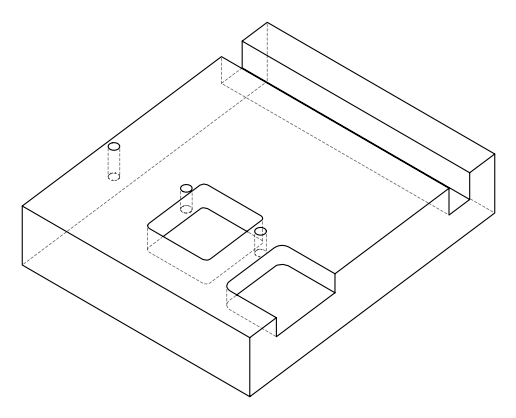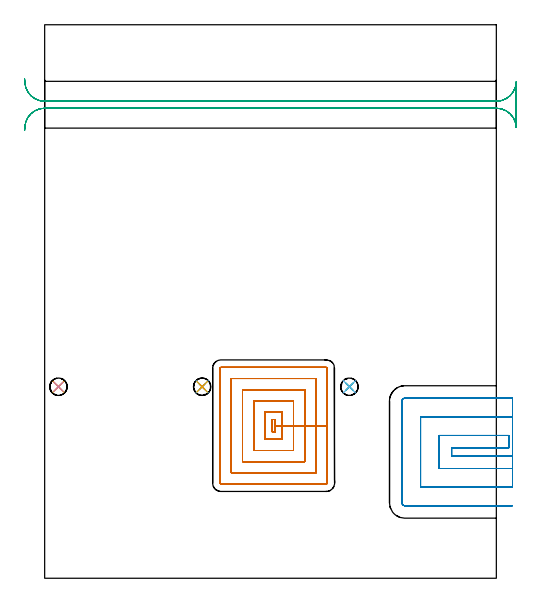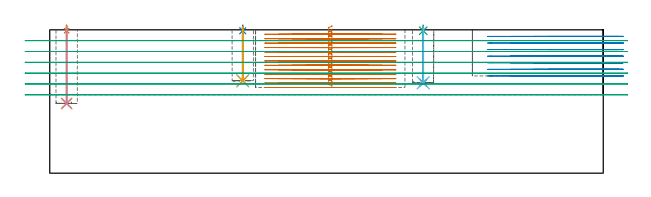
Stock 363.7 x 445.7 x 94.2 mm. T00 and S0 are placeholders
(PLAN: 15 operations, 10 tool changes, 56.7 min)
(1 SPOT_DRILL | STEP1POCKET | NXT0321_9005460120000 | 0.03 min | 1 mm3)
(2 SPOT_DRILL_1 | STEP1POCKET_1 | NXT0321_9005460120000 | 0.03 min | 2 mm3)
(3 SPOT_DRILL_2 | STEP1POCKET_2 | NXT0321_9005460120000 | 0.03 min | 2 mm3)
(4 DRILL_BLIND_HOLE_INTO_CENTER | STEP1POCKET | UGT0301_480 | 0.2 min | 2626 mm3)
(5 DRILL_TO_ENLARGE_BLIND_HOLE | STEP1POCKET | UGT0301_374 | 0.2 min | 3775 mm3)
(6 DRILL_BLIND_HOLE_INTO_CENTER_1 | STEP1POCKET_1 | UGT0301_480 | 0.14 min | 1787 mm3)
(7 DRILL_TO_ENLARGE_BLIND_HOLE_1 | STEP1POCKET_1 | UGT0301_374 | 0.14 min | 2642 mm3)
(8 DRILL_BLIND_HOLE_INTO_CENTER_2 | STEP1POCKET_2 | UGT0301_480 | 0.15 min | 1860 mm3)
(9 DRILL_TO_ENLARGE_BLIND_HOLE_2 | STEP1POCKET_2 | UGT0301_374 | 0.15 min | 2741 mm3)
(10 BORE_BLIND_HOLE | STEP1POCKET | UGT0332_064 | 0.2 min | 1027 mm3)
(11 BORE_BLIND_HOLE_1 | STEP1POCKET_1 | UGT0332_064 | 0.14 min | 706 mm3)
(12 BORE_BLIND_HOLE_2 | STEP1POCKET_2 | UGT0332_064 | 0.15 min | 739 mm3)
(13 MILL_RECTANGULAR_POCKET | POCKET_RECTANGULAR_STRAIGHT | NXT0201_011 | Follow Part, ap 3, ae 75% | 31.04 min | 392360 mm3)
(14 MILL_SLOT | SLOT_PARTIAL_RECTANGULAR | UGT0201_094 | Follow Part, ap 5, ae 75% | 13.54 min | 275859 mm3)
(15 MILL_RECTANGULAR_SLOT | SLOT_RECTANGULAR | UGT0201_004 | Follow Part, ap 8, ae 75% | 10.51 min | 584035 mm3)
(TOOL NXT0321_9005460120000 | NC Spot Drill, 142deg, 12mm, Carbide, Uncoated | D12 PA142 FL30 Z2)
(TOOL UGT0301_480 | Carbide Drill 8.5 mm | D8.5 PA118 FL75 Z2)
(TOOL UGT0301_374 | Twist Drill Flat Bottom 13 mm | D13 PA180 FL101 Z2)
(TOOL UGT0332_064 | 14 mm Boring Bar Slip Fit | D14)
(TOOL NXT0201_011 | ENDMILL 12mm [2P460-1200-NA 1630] | D12 FL38 Z6)
(TOOL UGT0201_094 | End mill 20 mm | D20 FL38 Z4)
(TOOL UGT0201_004 | End Mill 32 mm | D32 FL53 Z6)
(OP 1 SPOT_DRILL)
G17 G21 G94 G90
T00 M6
G54
G17 G0 G90 X11.1 Y154.2 S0 M3
G43 Z104.2 H0
G94 G81 G98 Z93.593 F250. R97.2
G80
M5
M2
(OP 2 SPOT_DRILL_1)
G17 G21 G94 G90
T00 M6
G54
G17 G0 G90 X126.8 Y154.2 S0 M3
G43 Z104.2 H0
G94 G81 G98 Z93.593 F250. R97.2
G80
M5
M2
(OP 3 SPOT_DRILL_2)
G17 G21 G94 G90
T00 M6
G54
G17 G0 G90 X245.4 Y154.2 S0 M3
G43 Z104.2 H0
G94 G81 G98 Z93.593 F250. R97.2
G80
M5
M2
(OP 4 DRILL_BLIND_HOLE_INTO_CENTER)
G17 G21 G94 G90
T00 M6
G54
G17 G0 G90 X11.1 Y154.2 S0 M3
G43 Z104.2 H0
G94 G81 G98 Z45.8 F250. R96.2
G80
M5
M2
(OP 5 DRILL_TO_ENLARGE_BLIND_HOLE)
G17 G21 G94 G90
T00 M6
G54
G17 G0 G90 X11.1 Y154.2 S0 M3
G43 Z104.2 H0
G94 G73 G98 Z45.8 F250. Q12.1 R96.2
G80
M5
M2
(OP 6 DRILL_BLIND_HOLE_INTO_CENTER_1)
G17 G21 G94 G90
T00 M6
G54
G17 G0 G90 X126.8 Y154.2 S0 M3
G43 Z104.2 H0
G94 G81 G98 Z60.7 F250. R96.2
G80
M5
M2
(OP 7 DRILL_TO_ENLARGE_BLIND_HOLE_1)
G17 G21 G94 G90
T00 M6
G54
G17 G0 G90 X126.8 Y154.2 S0 M3
G43 Z104.2 H0
G94 G73 G98 Z60.7 F250. Q11.167 R96.2
G80
M5
M2
(OP 8 DRILL_BLIND_HOLE_INTO_CENTER_2)
G17 G21 G94 G90
T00 M6
G54
G17 G0 G90 X245.4 Y154.2 S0 M3
G43 Z104.2 H0
G94 G81 G98 Z59.4 F250. R96.2
G80
M5
M2
(OP 9 DRILL_TO_ENLARGE_BLIND_HOLE_2)
G17 G21 G94 G90
T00 M6
G54
G17 G0 G90 X245.4 Y154.2 S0 M3
G43 Z104.2 H0
G94 G73 G98 Z59.4 F250. Q11.6 R96.2
G80
M5
M2
(OP 10 BORE_BLIND_HOLE)
G17 G21 G94 G90
T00 M6
G54
G17 G0 G90 X11.1 Y154.2 S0 M3
G43 Z104.2 H0
G94 G85 G98 Z45.8 F250. R96.2
G80
M5
M2
(OP 11 BORE_BLIND_HOLE_1)
G17 G21 G94 G90
T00 M6
G54
G17 G0 G90 X126.8 Y154.2 S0 M3
G43 Z104.2 H0
G94 G85 G98 Z60.7 F250. R96.2
G80
M5
M2
(OP 12 BORE_BLIND_HOLE_2)
G17 G21 G94 G90
T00 M6
G54
G17 G0 G90 X245.4 Y154.2 S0 M3
G43 Z104.2 H0
G94 G85 G98 Z59.4 F250. R96.2
G80
M5
M2
(OP 13 MILL_RECTANGULAR_POCKET)
G17 G21 G94 G90
T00 M6
G54
G17 G0 G90 X185.4 Y124.774 S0 M3
G43 Z104.2 H1
Z97.2
G94 G1 Y127.8 Z96.389 F250.
X183.3 Z95.826
Y117.9 Z93.174
X185.4 Z92.611
Y122.85 Z91.285
Y127.8 F500.
X183.3
Y117.9
X185.4
Y122.85
X191.4
Y133.8
X177.3
Y111.9
X191.4
Y122.85
X200.4
Y142.8
X168.3
Y102.9
X200.4
Y122.85
X209.4
Y151.8
X159.3
Y93.9
X209.4
Y122.85
X218.4
Y160.8
X150.3
Y84.9
X218.4
Y122.85
X227.4
Y169.2
G3 X226.8 Y169.8 R0.6
G1 X141.9
G3 X141.3 Y169.2 R0.6
G1 Y76.5
G3 X141.9 Y75.9 R0.6
G1 X226.8
G3 X227.4 Y76.5 R0.6
G1 Y122.85
Y123.85
G0 X185.4 Y124.774 Z94.285
G1 Y127.8 Z93.474 F250.
X183.3 Z92.911
Y117.9 Z90.258
X185.4 Z89.695
Y122.85 Z88.369
Y127.8 F500.
X183.3
Y117.9
X185.4
Y122.85
X191.4
Y133.8
X177.3
Y111.9
X191.4
Y122.85
X200.4
Y142.8
X168.3
Y102.9
X200.4
Y122.85
X209.4
Y151.8
X159.3
Y93.9
X209.4
Y122.85
X218.4
Y160.8
X150.3
Y84.9
X218.4
Y122.85
X227.4
Y169.2
G3 X226.8 Y169.8 R0.6
G1 X141.9
G3 X141.3 Y169.2 R0.6
G1 Y76.5
G3 X141.9 Y75.9 R0.6
G1 X226.8
G3 X227.4 Y76.5 R0.6
G1 Y122.85
Y123.85
G0 X185.4 Y124.774 Z91.369
G1 Y127.8 Z90.558 F250.
X183.3 Z89.996
Y117.9 Z87.343
X185.4 Z86.78
Y122.85 Z85.454
Y127.8 F500.
X183.3
Y117.9
X185.4
Y122.85
X191.4
Y133.8
X177.3
Y111.9
X191.4
Y122.85
X200.4
Y142.8
X168.3
Y102.9
X200.4
Y122.85
X209.4
Y151.8
X159.3
Y93.9
X209.4
Y122.85
X218.4
Y160.8
X150.3
Y84.9
X218.4
Y122.85
X227.4
Y169.2
G3 X226.8 Y169.8 R0.6
G1 X141.9
G3 X141.3 Y169.2 R0.6
G1 Y76.5
G3 X141.9 Y75.9 R0.6
G1 X226.8
G3 X227.4 Y76.5 R0.6
G1 Y122.85
Y123.85
G0 X185.4 Y124.774 Z88.454
G1 Y127.8 Z87.643 F250.
X183.3 Z87.08
Y117.9 Z84.427
X185.4 Z83.865
Y122.85 Z82.538
Y127.8 F500.
X183.3
Y117.9
X185.4
Y122.85
X191.4
Y133.8
X177.3
Y111.9
X191.4
Y122.85
X200.4
Y142.8
X168.3
Y102.9
X200.4
Y122.85
X209.4
Y151.8
X159.3
Y93.9
X209.4
Y122.85
X218.4
Y160.8
X150.3
Y84.9
X218.4
Y122.85
X227.4
Y169.2
G3 X226.8 Y169.8 R0.6
G1 X141.9
G3 X141.3 Y169.2 R0.6
G1 Y76.5
G3 X141.9 Y75.9 R0.6
G1 X226.8
G3 X227.4 Y76.5 R0.6
G1 Y122.85
Y123.85
G0 X185.4 Y124.774 Z85.538
G1 Y127.8 Z84.727 F250.
X183.3 Z84.165
Y117.9 Z81.512
X185.4 Z80.949
Y122.85 Z79.623
Y127.8 F500.
X183.3
Y117.9
X185.4
Y122.85
X191.4
Y133.8
X177.3
Y111.9
X191.4
Y122.85
X200.4
Y142.8
X168.3
Y102.9
X200.4
Y122.85
X209.4
Y151.8
X159.3
Y93.9
X209.4
Y122.85
X218.4
Y160.8
X150.3
Y84.9
X218.4
Y122.85
X227.4
Y169.2
G3 X226.8 Y169.8 R0.6
G1 X141.9
G3 X141.3 Y169.2 R0.6
G1 Y76.5
G3 X141.9 Y75.9 R0.6
G1 X226.8
G3 X227.4 Y76.5 R0.6
G1 Y122.85
Y123.85
G0 X185.4 Y124.774 Z82.623
G1 Y127.8 Z81.812 F250.
X183.3 Z81.249
Y117.9 Z78.597
X185.4 Z78.034
Y122.85 Z76.708
Y127.8 F500.
X183.3
Y117.9
X185.4
Y122.85
X191.4
Y133.8
X177.3
Y111.9
X191.4
Y122.85
X200.4
Y142.8
X168.3
Y102.9
X200.4
Y122.85
X209.4
Y151.8
X159.3
Y93.9
X209.4
Y122.85
X218.4
Y160.8
X150.3
Y84.9
X218.4
Y122.85
X227.4
Y169.2
G3 X226.8 Y169.8 R0.6
G1 X141.9
G3 X141.3 Y169.2 R0.6
G1 Y76.5
G3 X141.9 Y75.9 R0.6
G1 X226.8
G3 X227.4 Y76.5 R0.6
G1 Y122.85
Y123.85
G0 X185.4 Y124.774 Z79.708
G1 Y127.8 Z78.897 F250.
X183.3 Z78.334
Y117.9 Z75.681
X185.4 Z75.119
Y122.85 Z73.792
Y127.8 F500.
X183.3
Y117.9
X185.4
Y122.85
X191.4
Y133.8
X177.3
Y111.9
X191.4
Y122.85
X200.4
Y142.8
X168.3
Y102.9
X200.4
Y122.85
X209.4
Y151.8
X159.3
Y93.9
X209.4
Y122.85
X218.4
Y160.8
X150.3
Y84.9
X218.4
Y122.85
X227.4
Y169.2
G3 X226.8 Y169.8 R0.6
G1 X141.9
G3 X141.3 Y169.2 R0.6
G1 Y76.5
G3 X141.9 Y75.9 R0.6
G1 X226.8
G3 X227.4 Y76.5 R0.6
G1 Y122.85
Y123.85
G0 X185.4 Y124.774 Z76.792
G1 Y127.8 Z75.981 F250.
X183.3 Z75.419
Y117.9 Z72.766
X185.4 Z72.203
Y122.85 Z70.877
Y127.8 F500.
X183.3
Y117.9
X185.4
Y122.85
X191.4
Y133.8
X177.3
Y111.9
X191.4
Y122.85
X200.4
Y142.8
X168.3
Y102.9
X200.4
Y122.85
X209.4
Y151.8
X159.3
Y93.9
X209.4
Y122.85
X218.4
Y160.8
X150.3
Y84.9
X218.4
Y122.85
X227.4
Y169.2
G3 X226.8 Y169.8 R0.6
G1 X141.9
G3 X141.3 Y169.2 R0.6
G1 Y76.5
G3 X141.9 Y75.9 R0.6
G1 X226.8
G3 X227.4 Y76.5 R0.6
G1 Y122.85
Y123.85
G0 X185.4 Y124.774 Z73.877
G1 Y127.8 Z73.066 F250.
X183.3 Z72.503
Y117.9 Z69.851
X185.4 Z69.288
Y122.85 Z67.962
Y127.8 F500.
X183.3
Y117.9
X185.4
Y122.85
X191.4
Y133.8
X177.3
Y111.9
X191.4
Y122.85
X200.4
Y142.8
X168.3
Y102.9
X200.4
Y122.85
X209.4
Y151.8
X159.3
Y93.9
X209.4
Y122.85
X218.4
Y160.8
X150.3
Y84.9
X218.4
Y122.85
X227.4
Y169.2
G3 X226.8 Y169.8 R0.6
G1 X141.9
G3 X141.3 Y169.2 R0.6
G1 Y76.5
G3 X141.9 Y75.9 R0.6
G1 X226.8
G3 X227.4 Y76.5 R0.6
G1 Y122.85
Y123.85
G0 X185.4 Y124.774 Z70.962
G1 Y127.8 Z70.151 F250.
X183.3 Z69.588
Y117.9 Z66.935
X185.4 Z66.372
Y122.85 Z65.046
Y127.8 F500.
X183.3
Y117.9
X185.4
Y122.85
X191.4
Y133.8
X177.3
Y111.9
X191.4
Y122.85
X200.4
Y142.8
X168.3
Y102.9
X200.4
Y122.85
X209.4
Y151.8
X159.3
Y93.9
X209.4
Y122.85
X218.4
Y160.8
X150.3
Y84.9
X218.4
Y122.85
X227.4
Y169.2
G3 X226.8 Y169.8 R0.6
G1 X141.9
G3 X141.3 Y169.2 R0.6
G1 Y76.5
G3 X141.9 Y75.9 R0.6
G1 X226.8
G3 X227.4 Y76.5 R0.6
G1 Y122.85
Y123.85
G0 X185.4 Y124.774 Z68.046
G1 Y127.8 Z67.235 F250.
X183.3 Z66.672
Y117.9 Z64.02
X185.4 Z63.457
Y122.85 Z62.131
Y127.8 F500.
X183.3
Y117.9
X185.4
Y122.85
X191.4
Y133.8
X177.3
Y111.9
X191.4
Y122.85
X200.4
Y142.8
X168.3
Y102.9
X200.4
Y122.85
X209.4
Y151.8
X159.3
Y93.9
X209.4
Y122.85
X218.4
Y160.8
X150.3
Y84.9
X218.4
Y122.85
X227.4
Y169.2
G3 X226.8 Y169.8 R0.6
G1 X141.9
G3 X141.3 Y169.2 R0.6
G1 Y76.5
G3 X141.9 Y75.9 R0.6
G1 X226.8
G3 X227.4 Y76.5 R0.6
G1 Y122.85
Y123.85
G0 X185.4 Y124.774 Z65.131
G1 Y127.8 Z64.32 F250.
X183.3 Z63.757
Y117.9 Z61.104
X185.4 Z60.542
Y122.85 Z59.215
Y127.8 F500.
X183.3
Y117.9
X185.4
Y122.85
X191.4
Y133.8
X177.3
Y111.9
X191.4
Y122.85
X200.4
Y142.8
X168.3
Y102.9
X200.4
Y122.85
X209.4
Y151.8
X159.3
Y93.9
X209.4
Y122.85
X218.4
Y160.8
X150.3
Y84.9
X218.4
Y122.85
X227.4
Y169.2
G3 X226.8 Y169.8 R0.6
G1 X141.9
G3 X141.3 Y169.2 R0.6
G1 Y76.5
G3 X141.9 Y75.9 R0.6
G1 X226.8
G3 X227.4 Y76.5 R0.6
G1 Y122.85
Y123.85
G0 X185.4 Y124.774 Z62.215
G1 Y127.8 Z61.404 F250.
X183.3 Z60.842
Y117.9 Z58.189
X185.4 Z57.626
Y122.85 Z56.3
Y127.8 F500.
X183.3
Y117.9
X185.4
Y122.85
X191.4
Y133.8
X177.3
Y111.9
X191.4
Y122.85
X200.4
Y142.8
X168.3
Y102.9
X200.4
Y122.85
X209.4
Y151.8
X159.3
Y93.9
X209.4
Y122.85
X218.4
Y160.8
X150.3
Y84.9
X218.4
Y122.85
X227.4
Y169.2
G3 X226.8 Y169.8 R0.6
G1 X141.9
G3 X141.3 Y169.2 R0.6
G1 Y76.5
G3 X141.9 Y75.9 R0.6
G1 X226.8
G3 X227.4 Y76.5 R0.6
G1 Y122.85
Y123.85
G0 Z104.2
M5
M2
(OP 14 MILL_SLOT)
G17 G21 G94 G90
T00 M6
G54
G17 G0 G90 X376.7 Y98.4 S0 M3
G43 Z104.2 H0
Z89.871
G94 G1 X373.7 F250.
X327.7 F500.
Y105.
X373.7
Y115.
X317.7
Y88.4
X373.7
X376.7 F250.
Y130.
X373.7
X302.7 F500.
Y73.4
X373.7
X376.7 F250.
Y145.
X373.7
X290. F500.
G3 X287.7 Y142.7 R2.3
G1 Y60.7
G3 X290. Y58.4 R2.3
G1 X373.7
X376.7 F250.
G0 Y98.4 Z85.543
G1 X373.7
X327.7 F500.
Y105.
X373.7
Y115.
X317.7
Y88.4
X373.7
X376.7 F250.
Y130.
X373.7
X302.7 F500.
Y73.4
X373.7
X376.7 F250.
Y145.
X373.7
X290. F500.
G3 X287.7 Y142.7 R2.3
G1 Y60.7
G3 X290. Y58.4 R2.3
G1 X373.7
X376.7 F250.
G0 Y98.4 Z81.214
G1 X373.7
X327.7 F500.
Y105.
X373.7
Y115.
X317.7
Y88.4
X373.7
X376.7 F250.
Y130.
X373.7
X302.7 F500.
Y73.4
X373.7
X376.7 F250.
Y145.
X373.7
X290. F500.
G3 X287.7 Y142.7 R2.3
G1 Y60.7
G3 X290. Y58.4 R2.3
G1 X373.7
X376.7 F250.
G0 Y98.4 Z76.886
G1 X373.7
X327.7 F500.
Y105.
X373.7
Y115.
X317.7
Y88.4
X373.7
X376.7 F250.
Y130.
X373.7
X302.7 F500.
Y73.4
X373.7
X376.7 F250.
Y145.
X373.7
X290. F500.
G3 X287.7 Y142.7 R2.3
G1 Y60.7
G3 X290. Y58.4 R2.3
G1 X373.7
X376.7 F250.
G0 Y98.4 Z72.557
G1 X373.7
X327.7 F500.
Y105.
X373.7
Y115.
X317.7
Y88.4
X373.7
X376.7 F250.
Y130.
X373.7
X302.7 F500.
Y73.4
X373.7
X376.7 F250.
Y145.
X373.7
X290. F500.
G3 X287.7 Y142.7 R2.3
G1 Y60.7
G3 X290. Y58.4 R2.3
G1 X373.7
X376.7 F250.
G0 Y98.4 Z68.229
G1 X373.7
X327.7 F500.
Y105.
X373.7
Y115.
X317.7
Y88.4
X373.7
X376.7 F250.
Y130.
X373.7
X302.7 F500.
Y73.4
X373.7
X376.7 F250.
Y145.
X373.7
X290. F500.
G3 X287.7 Y142.7 R2.3
G1 Y60.7
G3 X290. Y58.4 R2.3
G1 X373.7
X376.7 F250.
G0 Y98.4 Z63.9
G1 X373.7
X327.7 F500.
Y105.
X373.7
Y115.
X317.7
Y88.4
X373.7
X376.7 F250.
Y130.
X373.7
X302.7 F500.
Y73.4
X373.7
X376.7 F250.
Y145.
X373.7
X290. F500.
G3 X287.7 Y142.7 R2.3
G1 Y60.7
G3 X290. Y58.4 R2.3
G1 X373.7
X376.7 F250.
G0 Z104.2
M5
M2
(OP 15 MILL_RECTANGULAR_SLOT)
G17 G21 G94 G90
T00 M6
G54
G17 G0 G90 X-16.154 Y360.485 S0 M3
G43 Z104.2 H0
Z87.083
G94 G1 X-15.97 Y363.479 F250.
G2 X0. Y378.5 R16. F500.
G1 X363.7
G2 X379.69 Y363.066 R16.
G1 Y399.534
G2 X363.7 Y384.1 R16.
G1 X0.
G2 X-15.97 Y399.121 R16.
G1 X-16.154 Y402.115 F250.
G0 Y360.485 Z79.967
G1 X-15.97 Y363.479
G2 X0. Y378.5 R16. F500.
G1 X363.7
G2 X379.69 Y363.066 R16.
G1 X379.7
Y399.534
X379.69
G2 X363.7 Y384.1 R16.
G1 X0.
G2 X-15.97 Y399.121 R16.
G1 X-16.154 Y402.115 F250.
G0 Y360.485 Z72.85
G1 X-15.97 Y363.479
G2 X0. Y378.5 R16. F500.
G1 X363.7
G2 X379.69 Y363.066 R16.
G1 X379.7
Y399.534
X379.69
G2 X363.7 Y384.1 R16.
G1 X0.
G2 X-15.97 Y399.121 R16.
G1 X-16.154 Y402.115 F250.
G0 Y360.485 Z65.733
G1 X-15.97 Y363.479
G2 X0. Y378.5 R16. F500.
G1 X363.7
G2 X379.69 Y363.066 R16.
G1 X379.7
Y399.534
X379.69
G2 X363.7 Y384.1 R16.
G1 X0.
G2 X-15.97 Y399.121 R16.
G1 X-16.154 Y402.115 F250.
G0 Y360.485 Z58.617
G1 X-15.97 Y363.479
G2 X0. Y378.5 R16. F500.
G1 X363.7
G2 X379.69 Y363.066 R16.
G1 X379.7
Y399.534
X379.69
G2 X363.7 Y384.1 R16.
G1 X0.
G2 X-15.97 Y399.121 R16.
G1 X-16.154 Y402.115 F250.
G0 Y360.485 Z51.5
G1 X-15.97 Y363.479
G2 X0. Y378.5 R16. F500.
G1 X363.7
G2 X379.69 Y363.066 R16.
G1 X379.7
Y399.534
X379.69
G2 X363.7 Y384.1 R16.
G1 X0.
G2 X-15.97 Y399.121 R16.
G1 X-16.154 Y402.115 F250.
G0 Z104.2
M5
M2
